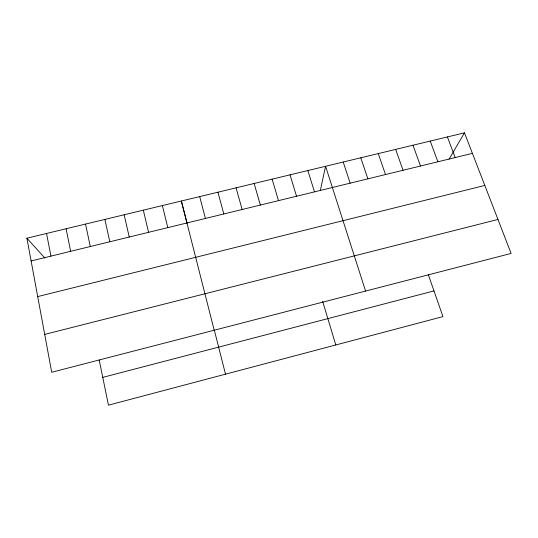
<?xml version="1.0" encoding="UTF-8"?>
<svg xmlns="http://www.w3.org/2000/svg" width="538" height="538" viewBox="0 0 538 538"><rect width="100%" height="100%" fill="white"/><g stroke="black" fill="none" stroke-linecap="round" stroke-linejoin="round"><path stroke-width="0.81" d="M320.305 190.586L325.571 166.282L365.584 291.071M449.062 159.194L464.476 132.832L511.1 253.432L51.715 372.262L26.9 238.2L464.476 132.832M102.758 377.38L433.991 290.917M44.708 334.407L497.966 219.45M37.707 296.579L484.812 185.442M31.11 260.957L472.411 153.357M26.9 238.2L44.923 258.085M447.394 136.948L455.188 157.553M430.232 141.077L437.892 161.77M412.989 145.226L420.508 166.013M395.665 149.403L403.049 170.27M428.396 274.864L442.949 316.593L108.461 405.168L99.2 360.023M378.261 153.592L385.504 174.547M360.783 157.802L367.878 178.845M343.217 162.032L350.164 183.162M307.837 170.546L314.495 191.858M290.022 174.837L296.532 196.242M322.652 301.381L335.799 344.966M272.127 179.147L278.482 200.64M254.144 183.478L260.352 205.059M236.074 187.829L242.127 209.504M217.924 192.201L223.821 213.969M199.685 196.592L205.422 218.455M187.009 223.088L181.353 201.004L214.198 330.231M214.346 330.238L225.509 374.172M162.382 205.577L167.795 227.628M143.316 210.163L148.562 232.315M124.15 214.776L129.234 237.029M104.897 219.417L109.806 241.764M85.542 224.077L90.283 246.525M66.093 228.758L70.66 251.313M46.544 233.465L50.935 256.122"/></g></svg>
